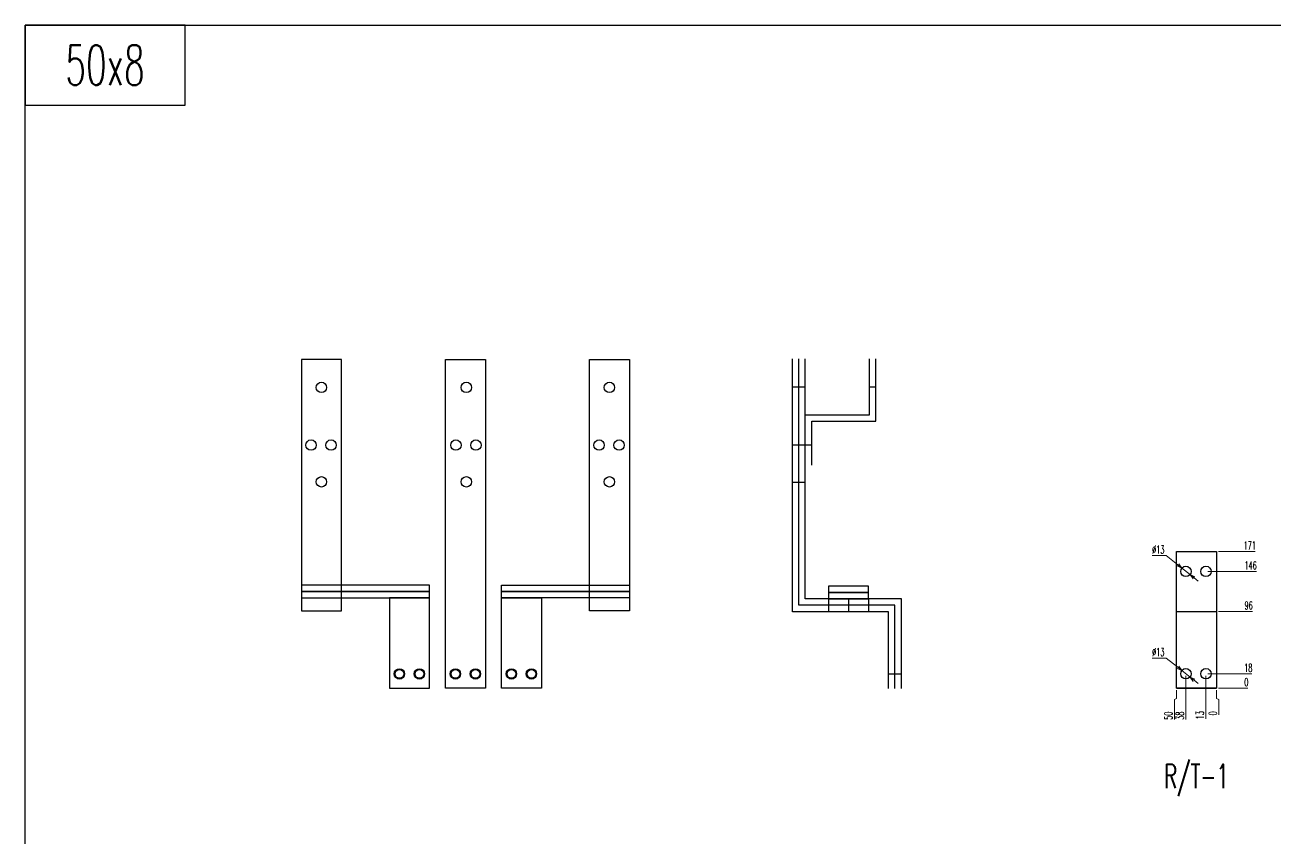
# Model space of a CAD drawing. Header units: millimetres. Extents: x 173893 to 258446, y -176540 to -123824.
# Drawn here: x 186030 to 187593, y -145254 to -144237 of the extents above; entities that cross this region are included whole.
import ezdxf
from ezdxf.enums import TextEntityAlignment as Align

# ---------------------------------------------------------------- set-up
doc = ezdxf.new("R2010")
doc.units = ezdxf.units.MM
doc.header["$LTSCALE"] = 3
doc.layers.add('@.DM. NÉT CHÍNH', color=7, linetype='Continuous')
doc.styles.add('Ann_w01', font='romans.shx', dxfattribs={"width": 0.6, "bigfont": 'chineset.shx'})
doc.dimstyles.new('Dim 01_SC05', dxfattribs={"dimscale": 5, "dimtxt": 2, "dimasz": 1.3, "dimexe": 0.5, "dimexo": 0.5, "dimgap": 0.5, "dimtad": 1, "dimtoh": 1, "dimdec": 1, "dimzin": 12, "dimdsep": 46, "dimtxsty": 'Ann_w01', "dimblk": 'OPEN30', "dimcen": 1.5, "dimclrd": 6, "dimclre": 6, "dimclrt": 3, "dimadec": 1, "dimazin": 3, "dimtm": 1e-09, "dimtfac": 1, "dimtdec": 1, "dimtmove": 0, "dimatfit": 3, "dimldrblk": 'OPEN30', "dimfxl": 1, "dimtolj": 1, "dimlwd": 20, "dimlwe": 20, "dimarcsym": 0})

# ---------------------------------------------------------------- blocks, each defined once
blk = doc.blocks.new('*D1392')
at = {"layer": '@.DM. NÉT CHÍNH', "color": 6, "linetype": 'Continuous', "lineweight": 20, "transparency": 16777216}
blk.add_line((187521.1, -145065.5), (187558.1, -145065.5), dxfattribs=at)
at = {"layer": 'Defpoints', "color": 0, "linetype": 'Continuous', "transparency": 16777216}
for p in [(187493.6, -145065.5), (187518.6, -145065.5), (187551.6, -145065.5)]:
    blk.add_point(p, dxfattribs=at)
at = {"layer": '@.DM. NÉT CHÍNH', "color": 3, "linetype": 'Continuous', "transparency": 16777216, "insert": (187556.1, -145058), "char_height": 10, "attachment_point": 5, "style": 'Ann_w01'}
blk.add_mtext('\\A1;0', dxfattribs=at)
blk = doc.blocks.new('_Open30')
at = {"color": 0, "linetype": 'ByBlock', "lineweight": -2}
for p, q in [((-1, 0.27), (0, 0)), ((0, 0), (-1, -0.27)), ((0, 0), (-1, 0))]:
    blk.add_line(p, q, dxfattribs=at)
blk = doc.blocks.new('*D1393')
at = {"layer": '@.DM. NÉT CHÍNH', "color": 6, "linetype": 'Continuous', "lineweight": 20, "transparency": 16777216}
blk.add_line((187508.1, -145047.5), (187563, -145047.5), dxfattribs=at)
at = {"layer": 'Defpoints', "color": 0, "linetype": 'Continuous', "transparency": 16777216}
for p in [(187505.6, -145047.5), (187551.6, -145047.5), (187493.6, -145065.5)]:
    blk.add_point(p, dxfattribs=at)
at = {"layer": '@.DM. NÉT CHÍNH', "color": 3, "linetype": 'Continuous', "transparency": 16777216, "insert": (187558.5, -145040), "char_height": 10, "attachment_point": 5, "style": 'Ann_w01'}
blk.add_mtext('\\A1;18', dxfattribs=at)
blk = doc.blocks.new('*D1394')
at = {"layer": '@.DM. NÉT CHÍNH', "color": 6, "linetype": 'Continuous', "lineweight": 20, "transparency": 16777216}
blk.add_line((187521.1, -144969.5), (187563.8, -144969.5), dxfattribs=at)
at = {"layer": 'Defpoints', "color": 0, "linetype": 'Continuous', "transparency": 16777216}
for p in [(187518.6, -144969.5), (187551.6, -144969.5), (187493.6, -145065.5)]:
    blk.add_point(p, dxfattribs=at)
at = {"layer": '@.DM. NÉT CHÍNH', "color": 3, "linetype": 'Continuous', "transparency": 16777216, "insert": (187559, -144962), "char_height": 10, "attachment_point": 5, "style": 'Ann_w01'}
blk.add_mtext('\\A1;96', dxfattribs=at)
blk = doc.blocks.new('*D1395')
at = {"layer": '@.DM. NÉT CHÍNH', "color": 6, "linetype": 'Continuous', "lineweight": 20, "transparency": 16777216}
blk.add_line((187508.1, -144919.5), (187568.7, -144919.5), dxfattribs=at)
at = {"layer": 'Defpoints', "color": 0, "linetype": 'Continuous', "transparency": 16777216}
for p in [(187505.6, -144919.5), (187551.6, -144919.5), (187493.6, -145065.5)]:
    blk.add_point(p, dxfattribs=at)
at = {"layer": '@.DM. NÉT CHÍNH', "color": 3, "linetype": 'Continuous', "transparency": 16777216, "insert": (187561.4, -144912), "char_height": 10, "attachment_point": 5, "style": 'Ann_w01'}
blk.add_mtext('\\A1;146', dxfattribs=at)
blk = doc.blocks.new('*D1396')
at = {"layer": '@.DM. NÉT CHÍNH', "color": 6, "linetype": 'Continuous', "lineweight": 20, "transparency": 16777216}
blk.add_line((187521.1, -144894.5), (187567, -144894.5), dxfattribs=at)
at = {"layer": 'Defpoints', "color": 0, "linetype": 'Continuous', "transparency": 16777216}
for p in [(187518.6, -144894.5), (187551.6, -144894.5), (187493.6, -145065.5)]:
    blk.add_point(p, dxfattribs=at)
at = {"layer": '@.DM. NÉT CHÍNH', "color": 3, "linetype": 'Continuous', "transparency": 16777216, "insert": (187560.5, -144887), "char_height": 10, "attachment_point": 5, "style": 'Ann_w01'}
blk.add_mtext('\\A1;171', dxfattribs=at)
blk = doc.blocks.new('*D1397')
at = {"layer": '@.DM. NÉT CHÍNH', "color": 6, "linetype": 'Continuous', "lineweight": 20, "transparency": 16777216}
for p, q in [((187468.6, -145068), (187468.6, -145078.5)), ((187468.6, -145078.5), (187466.1, -145079.4)), ((187466.1, -145079.4), (187466.1, -145104.6))]:
    blk.add_line(p, q, dxfattribs=at)
at = {"layer": 'Defpoints', "color": 0, "linetype": 'Continuous', "transparency": 16777216}
for p in [(187468.6, -145065.5), (187518.6, -145065.5), (187466.1, -145092.4)]:
    blk.add_point(p, dxfattribs=at)
at = {"layer": '@.DM. NÉT CHÍNH', "color": 3, "linetype": 'Continuous', "transparency": 16777216, "insert": (187458.6, -145099.8), "char_height": 10, "attachment_point": 5, "rotation": 90, "style": 'Ann_w01'}
blk.add_mtext('\\A1;50', dxfattribs=at)
blk = doc.blocks.new('*D1398')
at = {"layer": '@.DM. NÉT CHÍNH', "color": 6, "linetype": 'Continuous', "lineweight": 20, "transparency": 16777216}
blk.add_line((187480.6, -145050), (187480.6, -145104.6), dxfattribs=at)
at = {"layer": 'Defpoints', "color": 0, "linetype": 'Continuous', "transparency": 16777216}
for p in [(187480.6, -145047.5), (187518.6, -145065.5), (187480.6, -145092.4)]:
    blk.add_point(p, dxfattribs=at)
at = {"layer": '@.DM. NÉT CHÍNH', "color": 3, "linetype": 'Continuous', "transparency": 16777216, "insert": (187473.1, -145099.8), "char_height": 10, "attachment_point": 5, "rotation": 90, "style": 'Ann_w01'}
blk.add_mtext('\\A1;38', dxfattribs=at)
blk = doc.blocks.new('*D1399')
at = {"layer": '@.DM. NÉT CHÍNH', "color": 6, "linetype": 'Continuous', "lineweight": 20, "transparency": 16777216}
blk.add_line((187505.6, -145050), (187505.6, -145103.8), dxfattribs=at)
at = {"layer": 'Defpoints', "color": 0, "linetype": 'Continuous', "transparency": 16777216}
for p in [(187505.6, -145047.5), (187518.6, -145065.5), (187505.6, -145092.4)]:
    blk.add_point(p, dxfattribs=at)
at = {"layer": '@.DM. NÉT CHÍNH', "color": 3, "linetype": 'Continuous', "transparency": 16777216, "insert": (187498.1, -145099.3), "char_height": 10, "attachment_point": 5, "rotation": 90, "style": 'Ann_w01'}
blk.add_mtext('\\A1;13', dxfattribs=at)
blk = doc.blocks.new('*D1400')
at = {"layer": '@.DM. NÉT CHÍNH', "color": 6, "linetype": 'Continuous', "lineweight": 20, "transparency": 16777216}
for p, q in [((187518.6, -145068), (187518.6, -145078.5)), ((187518.6, -145078.5), (187521.8, -145079.4)), ((187521.8, -145079.4), (187521.8, -145098.9))]:
    blk.add_line(p, q, dxfattribs=at)
at = {"layer": 'Defpoints', "color": 0, "linetype": 'Continuous', "transparency": 16777216}
for p in [(187518.6, -145065.5), (187518.6, -145065.5), (187521.8, -145092.4)]:
    blk.add_point(p, dxfattribs=at)
at = {"layer": '@.DM. NÉT CHÍNH', "color": 3, "linetype": 'Continuous', "transparency": 16777216, "insert": (187514.3, -145096.9), "char_height": 10, "attachment_point": 5, "rotation": 90, "style": 'Ann_w01'}
blk.add_mtext('\\A1;0', dxfattribs=at)
blk = doc.blocks.new('*D1401')
at = {"layer": '@.DM. NÉT CHÍNH', "color": 6, "linetype": 'Continuous', "lineweight": 20, "transparency": 16777216}
for p, q in [((187438.4, -144899.8), (187456, -144899.8)), ((187456, -144899.8), (187470.5, -144911.3)), ((187485.7, -144923.5), (187475.6, -144915.4)), ((187490.8, -144927.6), (187495.9, -144931.6))]:
    blk.add_line(p, q, dxfattribs=at)
at = {"layer": 'Defpoints', "color": 0, "linetype": 'Continuous', "transparency": 16777216}
for p in [(187475.6, -144915.4), (187485.7, -144923.5)]:
    blk.add_point(p, dxfattribs=at)
at = {"layer": '@.DM. NÉT CHÍNH', "color": 6, "linetype": 'Continuous', "lineweight": 20, "transparency": 16777216, "xscale": 6.5, "yscale": 6.5, "zscale": 6.5}
for p, rotation in [((187475.6, -144915.4), 321.3242888366756), ((187485.7, -144923.5), 141.3242888366756)]:
    blk.add_blockref('_Open30', p, dxfattribs=dict(at, rotation=rotation))
at = {"layer": '@.DM. NÉT CHÍNH', "color": 3, "linetype": 'Continuous', "transparency": 16777216, "insert": (187446, -144892.3), "char_height": 10, "attachment_point": 5, "style": 'Ann_w01'}
blk.add_mtext('\\A1;∅13', dxfattribs=at)
blk = doc.blocks.new('*D1402')
at = {"layer": '@.DM. NÉT CHÍNH', "color": 6, "linetype": 'Continuous', "lineweight": 20, "transparency": 16777216}
for p, q in [((187438.4, -145027.8), (187456, -145027.8)), ((187456, -145027.8), (187470.5, -145039.3)), ((187485.7, -145051.5), (187475.6, -145043.4)), ((187490.8, -145055.6), (187495.9, -145059.6))]:
    blk.add_line(p, q, dxfattribs=at)
at = {"layer": 'Defpoints', "color": 0, "linetype": 'Continuous', "transparency": 16777216}
for p in [(187475.6, -145043.4), (187485.7, -145051.5)]:
    blk.add_point(p, dxfattribs=at)
at = {"layer": '@.DM. NÉT CHÍNH', "color": 6, "linetype": 'Continuous', "lineweight": 20, "transparency": 16777216, "xscale": 6.5, "yscale": 6.5, "zscale": 6.5}
for p, rotation in [((187475.6, -145043.4), 321.3242888364954), ((187485.7, -145051.5), 141.3242888364954)]:
    blk.add_blockref('_Open30', p, dxfattribs=dict(at, rotation=rotation))
at = {"layer": '@.DM. NÉT CHÍNH', "color": 3, "linetype": 'Continuous', "transparency": 16777216, "insert": (187446, -145020.3), "char_height": 10, "attachment_point": 5, "style": 'Ann_w01'}
blk.add_mtext('\\A1;∅13', dxfattribs=at)

msp = doc.modelspace()

# ---------------------------------------------------------------- linework, layer by layer
for p, q in [((186988.94, -144688.81), (187004.94, -144688.81)), ((187084.94, -144688.81), (187092.94, -144688.81)), ((187012.94, -144761.81), (186988.94, -144761.81))]:
    msp.add_line(p, q)
at = {"color": 1}
msp.add_line((187468.63, -145065.46), (187518.63, -145065.46), dxfattribs=at)
msp.add_lwpolyline([(186029.84, -144336.64), (186229.84, -144336.64), (186229.84, -144236.64), (186029.84, -144236.64)], close=True)
for points in [[(186375.24, -144968.59), (186425.24, -144968.59), (186425.24, -144654.55), (186375.24, -144654.55)], [(187468.63, -145065.46), (187468.63, -144894.46), (187518.63, -144894.46), (187518.63, -145065.46)], [(186375.24, -144944.59), (186535.2, -144944.59), (186535.2, -144936.59), (186375.24, -144936.59)], [(186375.24, -144952.59), (186535.2, -144952.59), (186535.2, -144944.59), (186375.24, -144944.59)], [(187033.94, -144945.85), (187083.94, -144945.85), (187083.94, -144937.85), (187033.94, -144937.85)], [(187033.94, -144953.85), (187083.94, -144953.85), (187083.94, -144945.85), (187033.94, -144945.85)], [(186485.19, -145065.6), (186535.19, -145065.6), (186535.2, -144952.59), (186485.2, -144952.59)], [(187468.63, -145065.46), (187468.63, -144969.46), (187518.63, -144969.46), (187518.63, -145065.46)]]:
    msp.add_lwpolyline(points, close=True, dxfattribs=at)
at = {"color": 2}
msp.add_lwpolyline([(186605.21, -145065.6), (186555.21, -145065.6), (186555.2, -144654.55), (186605.2, -144654.55)], close=True, dxfattribs=at)
at = {"color": 4}
for points in [[(186785.17, -144968.59), (186735.17, -144968.59), (186735.17, -144654.55), (186785.17, -144654.55)], [(186785.17, -144944.59), (186625.2, -144944.59), (186625.2, -144936.59), (186785.17, -144936.59)], [(186785.17, -144952.59), (186625.2, -144952.59), (186625.2, -144944.59), (186785.17, -144944.59)], [(186675.21, -145065.6), (186625.21, -145065.6), (186625.2, -144952.59), (186675.2, -144952.59)]]:
    msp.add_lwpolyline(points, close=True, dxfattribs=at)
at = {"color": 1}
for points in [[(187108.94, -145065.8), (187108.94, -144969.85), (186988.94, -144969.85), (186988.94, -144653.81)], [(187116.94, -145065.8), (187116.94, -144961.85), (186996.94, -144961.85), (186996.94, -144653.81)], [(187124.94, -145065.8), (187124.94, -144953.85), (187004.94, -144953.85), (187004.94, -144653.81)], [(187004.94, -144786.81), (187004.94, -144723.81), (187084.94, -144723.81), (187084.94, -144653.81)], [(187012.94, -144786.81), (187012.94, -144731.81), (187092.94, -144731.81), (187092.94, -144653.81)]]:
    msp.add_lwpolyline(points, dxfattribs=at)
for centre, radius in [((186400.24, -144689.55), 6.5), ((186387.24, -144761.6), 6.5), ((186412.24, -144761.6), 6.5), ((186400.24, -144807.6), 6.5), ((187480.63, -144919.46), 6.5), ((187505.63, -144919.46), 6.5), ((186497.7, -145047.6), 6.5), ((186497.7, -145047.6), 5.5), ((186522.7, -145047.6), 6.5), ((186522.7, -145047.6), 5.5), ((186567.7, -145047.6), 5.5), ((186592.7, -145047.6), 5.5), ((186637.7, -145047.6), 5.5), ((186662.7, -145047.6), 5.5), ((187480.63, -145047.46), 6.5), ((187505.63, -145047.46), 6.5)]:
    msp.add_circle(centre, radius, dxfattribs=at)
at = {"color": 2}
for centre in [(186581.33, -144689.55), (186568.33, -144761.6), (186593.33, -144761.6), (186581.33, -144807.6), (186567.7, -145047.6), (186592.7, -145047.6)]:
    msp.add_circle(centre, 6.5, dxfattribs=at)
at = {"color": 4}
for centre in [(186760.17, -144689.55), (186747.17, -144761.6), (186772.17, -144761.6), (186760.17, -144807.6), (186637.7, -145047.6), (186662.7, -145047.6)]:
    msp.add_circle(centre, 6.5, dxfattribs=at)
at = {"layer": '@.DM. NÉT CHÍNH', "linetype": 'Continuous'}
for p, q in [((186988.94, -144807.81), (187004.94, -144807.81)), ((187033.94, -144953.85), (187033.94, -144969.85)), ((187058.94, -144953.85), (187058.94, -144969.85)), ((187083.94, -144953.85), (187083.94, -144969.85)), ((187108.94, -145047.7), (187124.94, -145047.7))]:
    msp.add_line(p, q, dxfattribs=at)
msp.add_lwpolyline([(190921.35, -149586.51), (186029.84, -149586.51), (186029.84, -144236.64), (190921.35, -144236.64)], close=True, dxfattribs=at)

# ---------------------------------------------------------------- texts
at = {"color": 1, "style": 'Ann_w01', "width": 0.6}
msp.add_text('50x8', height=50, dxfattribs=at).set_placement((186129.84, -144286.64), align=Align.MIDDLE_CENTER)
at = {"style": 'Ann_w01', "width": 0.6}
msp.add_text('R/T-1', height=30, dxfattribs=at).set_placement((187493.63, -145175.46), align=Align.MIDDLE_CENTER)

# ---------------------------------------------------------------- dimensions: what is measured, and where the dimension line sits
at = {"layer": '@.DM. NÉT CHÍNH', "linetype": 'Continuous'}
for feature_location, offset, dtype, origin, picture, middle in [((187518.63, -144894.46), (32.99, 0), 0, (187493.63, -145065.46), '*D1396', (187560.55, -144886.96)), ((187505.63, -144919.46), (45.99, 0), 0, (187493.63, -145065.46), '*D1395', (187561.4, -144911.96)), ((187518.63, -144969.46), (32.99, 0), 0, (187493.63, -145065.46), '*D1394', (187558.98, -144961.96)), ((187505.63, -145047.46), (45.99, 0), 0, (187493.63, -145065.46), '*D1393', (187558.55, -145039.96)), ((187480.63, -145047.46), (0, -44.96), 1, (187518.63, -145065.46), '*D1398', (187473.13, -145099.77)), ((187505.63, -145047.46), (0, -44.96), 1, (187518.63, -145065.46), '*D1399', (187498.13, -145099.34)), ((187518.63034326, -145065.45777409), (32.98795349, 0), 0, (187493.63034326, -145065.45777409), '*D1392', (187556.11829674, -145057.95777409)), ((187468.63, -145065.46), (-2.58, -26.96), 1, (187518.63, -145065.46), '*D1397', (187458.55, -145099.77)), ((187518.63034326, -145065.45777409), (3.19626813, -26.95694968), 1, (187518.63034326, -145065.45777409), '*D1400', (187514.32661139, -145096.91472377))]:
    dim = msp.add_ordinate_dim(feature_location=feature_location, offset=offset, dtype=dtype, origin=origin, dimstyle='Dim 01_SC05', dxfattribs=at)
    dim.commit()
    dim.dimension.update_dxf_attribs({"geometry": picture, "text_midpoint": middle})
for p1, p2, picture, middle in [((187485.7, -144923.52), (187475.56, -144915.4), '*D1401', (187445.97, -144899.77)), ((187485.7, -145051.52), (187475.56, -145043.4), '*D1402', (187445.97, -145027.77))]:
    dim = msp.add_diameter_dim_2p(p1=p1, p2=p2, dimstyle='Dim 01_SC05', dxfattribs=at)
    dim.commit()
    dim.dimension.update_dxf_attribs({"geometry": picture, "text_midpoint": middle, "dimtype": 163})

doc.saveas('drawing.dxf')
